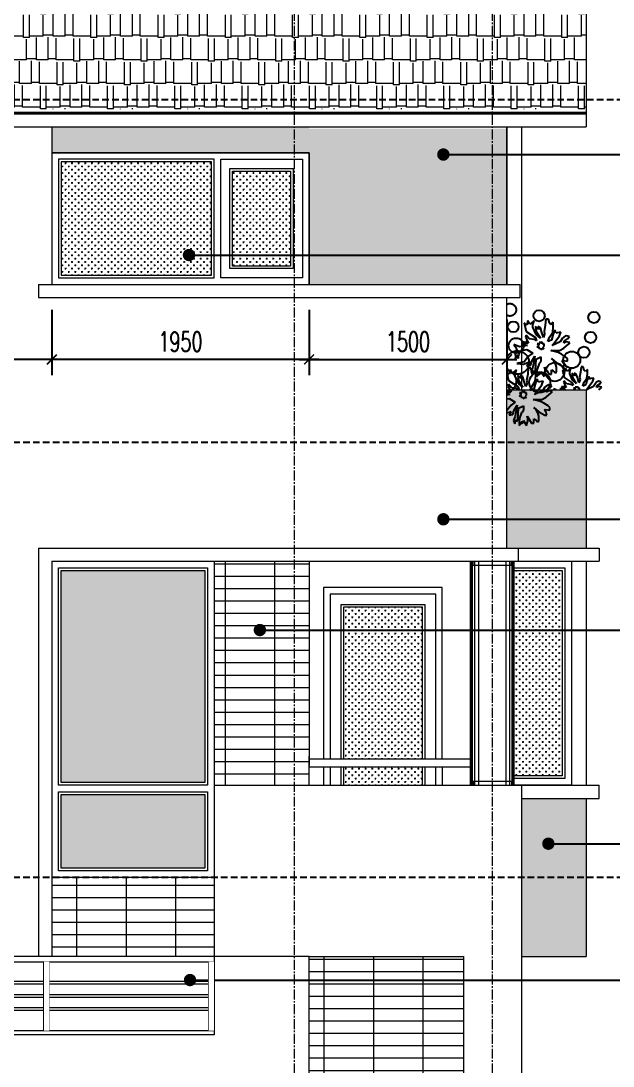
# Model space of a CAD drawing. Header units: millimetres. Extents: x -229618 to 2906, y -178063 to 96806.
# Drawn here: x -170140 to -165650, y -148936 to -141005 of the extents above; entities that cross this region are included whole.
import ezdxf
from ezdxf.xclip import XClip

# ---------------------------------------------------------------- set-up
doc = ezdxf.new("R2010")
doc.units = ezdxf.units.MM
doc.header["$LTSCALE"] = 200
doc.header["$MEASUREMENT"] = 0
doc.header["$XCLIPFRAME"] = 0
doc.set_wipeout_variables(frame=1)
doc.header["$PDMODE"] = 3
doc.header["$PDSIZE"] = 50
for name, pattern in [('CENTER', [2, 1.25, -0.25, 0.25, -0.25]), ('CENTER2', [1.125, 0.75, -0.125, 0.125, -0.125]), ('DASHED2', [0.375, 0.25, -0.125])]:
    doc.linetypes.add(name, pattern=pattern)
doc.layers.get('0').update_dxf_attribs({"color": 95, "linetype": 'CONTINUOUS'})
doc.layers.get('DEFPOINTS').update_dxf_attribs({"linetype": 'CONTINUOUS'})
for name, color, linetype in [('DIM', 251, 'CONTINUOUS'), ('NOITHAT', 99, 'CONTINUOUS'), ('TRUC', 251, 'CENTER'), ('VAT-LIEU', 251, 'CONTINUOUS')]:
    doc.layers.add(name, color=color, linetype=linetype)
for name, color, linetype, lineweight in [('hatch', 250, 'CONTINUOUS', 5), ('nho', 252, 'CONTINUOUS', 15), ('thay', 7, 'CONTINUOUS', 18), ('tim', 18, 'CENTER2', 9)]:
    doc.layers.add(name, color=color, linetype=linetype, lineweight=lineweight)
doc.styles.add('Scale', font='vnsimli.shx', dxfattribs={"width": 0.65, "bigfont": 'bigfont.shx'})
doc.dimstyles.new('Scale', dxfattribs={"dimscale": 75, "dimtxt": 2, "dimasz": 1, "dimexe": 1.6, "dimexo": 0, "dimgap": 0.8, "dimtad": 1, "dimdec": 0, "dimzin": 0, "dimdsep": 46, "dimtxsty": 'Scale', "dimblk": 'ARCHTICK', "dimcen": 0.1, "dimdle": 1, "dimclrd": 256, "dimclre": 256, "dimclrt": 3, "dimadec": 0, "dimazin": 0, "dimtfac": 1, "dimtdec": 0, "dimtix": 1, "dimtmove": 2, "dimatfit": 3, "dimldrblk": 'ARCHTICK', "dimfxl": 0, "dimtolj": 1, "dimtzin": 0, "dimarcsym": 0})
pattern_1 = [(180, (-343715.16, 0), (0, 93.75), []), (90, (-343715.16, 0), (375, 2e-14), [])]

# ---------------------------------------------------------------- blocks, each defined once
blk = doc.blocks.new('lohoa')
at = {"layer": 'NOITHAT'}
for p, q in [((-89.6, 460), (-82.6, 427.3)), ((-80.2, 450.7), (-89.6, 460)), ((-75.6, 469.4), (-80.2, 450.7)), ((-68.5, 455.4), (-75.6, 469.4)), ((-52.1, 467.1), (-68.5, 455.4)), ((-56.8, 453), (-52.1, 467.1)), ((-56.8, 443.6), (-56.8, 453)), ((-45.1, 415.6), (-56.8, 443.6)), ((-47.5, 446), (-45.1, 427.3)), ((-35.8, 434.3), (-47.5, 446)), ((-38.1, 446), (-35.8, 434.3)), ((-28.7, 441.3), (-38.1, 446)), ((-24.1, 427.3), (-28.7, 441.3)), ((-10, 450.7), (-14.7, 427.3)), ((-7.7, 474.1), (-10, 450.7)), ((1.7, 474.1), (-7.7, 474.1)), ((6.4, 460), (1.7, 474.1)), ((11.1, 453), (6.4, 460)), ((20.4, 462.4), (11.1, 453)), ((18.1, 424.9), (20.4, 443.6)), ((20.4, 443.6), (20.4, 462.4)), ((-82.6, 413.2), (-84.9, 406.2)), ((-84.9, 406.2), (-73.2, 382.8)), ((-82.6, 427.3), (-47.5, 403.9)), ((-70.9, 399.2), (-82.6, 413.2)), ((-52.1, 396.8), (-70.9, 399.2)), ((-42.8, 392.2), (-52.1, 396.8)), ((-47.5, 403.9), (-42.8, 392.2)), ((-45.1, 427.3), (-28.7, 401.5)), ((-28.7, 401.5), (-45.1, 415.6)), ((-17, 403.9), (-24.1, 427.3)), ((-12.3, 417.9), (-17, 403.9)), ((-14.7, 427.3), (-12.3, 417.9)), ((-0.6, 389.8), (6.4, 406.2)), ((6.4, 406.2), (18.1, 424.9)), ((18.1, 413.2), (13.4, 394.5)), ((22.8, 427.3), (18.1, 413.2)), ((27.4, 431.9), (22.8, 427.3)), ((29.8, 420.2), (27.4, 431.9)), ((34.5, 422.6), (29.8, 420.2)), ((29.8, 392.2), (43.8, 410.9)), ((48.5, 424.9), (34.5, 422.6)), ((43.8, 410.9), (48.5, 424.9)), ((55.5, 401.5), (46.2, 387.5)), ((60.2, 406.2), (55.5, 401.5)), ((69.6, 410.9), (60.2, 406.2)), ((62.6, 392.2), (74.3, 399.2)), ((81.3, 408.5), (69.6, 410.9)), ((74.3, 399.2), (81.3, 408.5)), ((-129.4, 378.1), (-117.7, 361.7)), ((-108.3, 368.7), (-129.4, 378.1)), ((-117.7, 361.7), (-124.7, 347.7)), ((-77.9, 373.4), (-108.3, 368.7)), ((-103.6, 354.7), (-80.2, 359.4)), ((-82.6, 380.4), (-101.3, 378.1)), ((-101.3, 378.1), (-77.9, 373.4)), ((-94.3, 387.5), (-82.6, 380.4)), ((-75.6, 380.4), (-94.3, 387.5)), ((-82.6, 392.2), (-75.6, 380.4)), ((-73.2, 382.8), (-82.6, 392.2)), ((-80.2, 359.4), (-56.8, 345.3)), ((-40.4, 380.4), (-33.4, 378.1)), ((-31.1, 380.4), (-40.4, 380.4)), ((-33.4, 378.1), (-40.4, 366.4)), ((-40.4, 366.4), (-35.8, 371.1)), ((-35.8, 371.1), (-33.4, 361.7)), ((-33.4, 385.1), (-31.1, 380.4)), ((-24.1, 385.1), (-33.4, 385.1)), ((-33.4, 361.7), (-31.1, 364.1)), ((-31.1, 364.1), (-24.1, 357)), ((-21.7, 387.5), (-24.1, 385.1)), ((-24.1, 357), (-21.7, 364.1)), ((-21.7, 380.4), (-21.7, 387.5)), ((-14.7, 380.4), (-21.7, 380.4)), ((-21.7, 364.1), (-14.7, 361.7)), ((-19.4, 366.4), (-14.7, 371.1)), ((-14.7, 361.7), (-19.4, 366.4)), ((-14.7, 371.1), (-14.7, 380.4)), ((13.4, 394.5), (-0.6, 389.8)), ((15.7, 373.4), (29.8, 392.2)), ((46.2, 387.5), (15.7, 373.4)), ((43.8, 354.7), (60.2, 364.1)), ((60.2, 382.8), (62.6, 392.2)), ((69.6, 387.5), (60.2, 382.8)), ((60.2, 364.1), (78.9, 380.4)), ((83.6, 385.1), (69.6, 387.5)), ((78.9, 380.4), (83.6, 385.1)), ((-124.7, 347.7), (-122.4, 324.3)), ((-122.4, 324.3), (-120, 338.3)), ((-120, 338.3), (-113, 324.3)), ((-113, 324.3), (-110.7, 338.3)), ((-110.7, 338.3), (-103.6, 354.7)), ((-73.2, 333.6), (-89.6, 312.6)), ((-56.8, 345.3), (-73.2, 333.6)), ((-61.5, 314.9), (-49.8, 333.6)), ((-49.8, 333.6), (-56.8, 291.5)), ((-47.5, 279.8), (-45.1, 321.9)), ((-45.1, 321.9), (-26.4, 331.3)), ((-26.4, 331.3), (-26.4, 317.2)), ((11.1, 354.7), (22.8, 354.7)), ((39.2, 347.7), (11.1, 354.7)), ((13.4, 324.3), (32.1, 307.9)), ((22.8, 317.2), (13.4, 324.3)), ((22.8, 354.7), (43.8, 354.7)), ((50.9, 340.7), (39.2, 347.7)), ((67.2, 331.3), (50.9, 340.7)), ((74.3, 324.3), (67.2, 331.3)), ((74.3, 314.9), (74.3, 324.3)), ((-356.9, 286.1), (-349.9, 253.3)), ((-347.6, 276.7), (-356.9, 286.1)), ((-342.9, 295.4), (-347.6, 276.7)), ((-335.9, 281.4), (-342.9, 295.4)), ((-319.5, 293.1), (-335.9, 281.4)), ((-324.2, 279), (-319.5, 293.1)), ((-324.2, 269.7), (-324.2, 279)), ((-275, 300.1), (-277.3, 276.7)), ((-265.6, 300.1), (-275, 300.1)), ((-261, 286.1), (-265.6, 300.1)), ((-256.3, 279), (-261, 286.1)), ((-246.9, 288.4), (-256.3, 279)), ((-246.9, 269.7), (-246.9, 288.4)), ((-142.3, 283.4), (-147, 264.7)), ((-135.3, 269.4), (-142.3, 283.4)), ((-118.9, 281.1), (-135.3, 269.4)), ((-123.6, 267), (-118.9, 281.1)), ((-89.6, 312.6), (-117.7, 305.5)), ((-117.7, 305.5), (-91.9, 303.2)), ((-91.9, 303.2), (-73.2, 310.2)), ((-73.2, 310.2), (-80.2, 296.2)), ((-80.2, 296.2), (-66.2, 298.5)), ((-74.4, 288.1), (-76.7, 264.7)), ((-65, 288.1), (-74.4, 288.1)), ((-66.2, 298.5), (-61.5, 314.9)), ((-60.3, 274.1), (-65, 288.1)), ((-56.8, 291.5), (-63.8, 275.1)), ((-59.2, 263.4), (-54.5, 279.8)), ((-54.5, 279.8), (-52.1, 270.4)), ((-52.1, 270.4), (-47.5, 279.8)), ((-40.4, 284.5), (-42.8, 270.4)), ((-33.4, 305.5), (-40.4, 284.5)), ((-28.7, 310.2), (-33.4, 305.5)), ((-26.4, 317.2), (-28.7, 310.2)), ((-12.3, 291.5), (-3, 277.4)), ((-10, 282.1), (-12.3, 291.5)), ((-10, 272.8), (-10, 282.1)), ((13.4, 282.1), (20.4, 277.4)), ((13.4, 268.1), (13.4, 282.1)), ((29.8, 300.9), (22.8, 317.2)), ((32.1, 291.5), (29.8, 300.9)), ((32.1, 307.9), (55.5, 296.2)), ((32.1, 272.8), (32.1, 291.5)), ((53.2, 314.9), (57.9, 317.2)), ((60.2, 305.5), (53.2, 314.9)), ((55, 280.9), (61.1, 252.6)), ((63.1, 272.8), (55, 280.9)), ((55.5, 296.2), (62.6, 296.2)), ((57.9, 317.2), (74.3, 314.9)), ((62.6, 296.2), (60.2, 305.5)), ((67.1, 289), (63.1, 272.8)), ((73.2, 276.9), (67.1, 289)), ((87.3, 287), (73.2, 276.9)), ((83.3, 274.8), (87.3, 287)), ((125.7, 293), (123.7, 272.8)), ((133.8, 293), (125.7, 293)), ((137.9, 280.9), (133.8, 293)), ((141.9, 274.8), (137.9, 280.9)), ((150, 282.9), (141.9, 274.8)), ((150, 266.8), (150, 282.9)), ((-349.9, 239.2), (-352.3, 232.2)), ((-349.9, 253.3), (-314.8, 229.9)), ((-338.2, 225.2), (-349.9, 239.2)), ((-312.5, 241.6), (-324.2, 269.7)), ((-314.8, 272), (-312.5, 253.3)), ((-303.1, 260.3), (-314.8, 272)), ((-312.5, 253.3), (-296.1, 227.5)), ((-296.1, 227.5), (-312.5, 241.6)), ((-305.4, 272), (-303.1, 260.3)), ((-296.1, 267.3), (-305.4, 272)), ((-291.4, 253.3), (-296.1, 267.3)), ((-284.4, 229.9), (-291.4, 253.3)), ((-279.7, 243.9), (-284.4, 229.9)), ((-277.3, 276.7), (-282, 253.3)), ((-282, 253.3), (-279.7, 243.9)), ((-261, 232.2), (-249.3, 250.9)), ((-249.3, 239.2), (-253.9, 220.5)), ((-249.3, 250.9), (-246.9, 269.7)), ((-244.6, 253.3), (-249.3, 239.2)), ((-239.9, 258), (-244.6, 253.3)), ((-237.5, 246.3), (-239.9, 258)), ((-232.9, 248.6), (-237.5, 246.3)), ((-218.8, 250.9), (-232.9, 248.6)), ((-223.5, 236.9), (-218.8, 250.9)), ((-156.3, 274.1), (-149.3, 241.3)), ((-147, 264.7), (-156.3, 274.1)), ((-149.3, 241.3), (-114.2, 217.9)), ((-123.6, 257.7), (-123.6, 267)), ((-111.8, 229.6), (-123.6, 257.7)), ((-114.2, 260), (-111.8, 241.3)), ((-102.5, 248.3), (-114.2, 260)), ((-111.8, 241.3), (-95.5, 215.5)), ((-104.8, 260), (-102.5, 248.3)), ((-95.5, 255.3), (-104.8, 260)), ((-90.8, 241.3), (-95.5, 255.3)), ((-83.8, 217.9), (-90.8, 241.3)), ((-76.7, 264.7), (-81.4, 241.3)), ((-81.4, 241.3), (-79.1, 231.9)), ((-63.8, 275.1), (-59.2, 263.4)), ((-55.7, 267), (-60.3, 274.1)), ((-60.3, 220.2), (-48.6, 239)), ((-46.3, 276.4), (-55.7, 267)), ((-48.6, 239), (-46.3, 257.7)), ((-44, 241.3), (-48.6, 227.2)), ((-46.3, 257.7), (-46.3, 276.4)), ((-39.3, 246), (-44, 241.3)), ((-42.8, 270.4), (-42.8, 256.4)), ((-42.8, 256.4), (-35.8, 265.7)), ((-36.9, 234.3), (-39.3, 246)), ((-35.8, 265.7), (-33.4, 261.1)), ((-33.4, 270.4), (-31.1, 263.4)), ((-33.4, 261.1), (-33.4, 270.4)), ((-18.2, 239), (-32.3, 236.6)), ((-31.1, 272.8), (-26.4, 265.7)), ((-31.1, 263.4), (-31.1, 272.8)), ((-26.4, 275.1), (-14.7, 256.4)), ((-26.4, 265.7), (-26.4, 275.1)), ((-22.9, 224.9), (-18.2, 239)), ((-14.7, 256.4), (-12.3, 265.7)), ((-12.3, 265.7), (-10, 272.8)), ((-3, 277.4), (4, 265.7)), ((4, 265.7), (13.4, 265.7)), ((13.4, 265.7), (13.4, 268.1)), ((20.4, 277.4), (27.4, 270.4)), ((27.4, 270.4), (32.1, 272.8)), ((61.1, 240.5), (59.1, 234.4)), ((61.1, 252.6), (91.4, 232.4)), ((71.2, 228.4), (61.1, 240.5)), ((83.3, 266.8), (83.3, 274.8)), ((93.4, 242.5), (83.3, 266.8)), ((91.4, 268.8), (93.4, 252.6)), ((101.5, 258.7), (91.4, 268.8)), ((93.4, 252.6), (107.6, 230.4)), ((107.6, 230.4), (93.4, 242.5)), ((99.5, 268.8), (101.5, 258.7)), ((107.6, 264.7), (99.5, 268.8)), ((111.6, 252.6), (107.6, 264.7)), ((117.7, 232.4), (111.6, 252.6)), ((121.7, 244.5), (117.7, 232.4)), ((123.7, 272.8), (119.7, 252.6)), ((119.7, 252.6), (121.7, 244.5)), ((137.9, 234.4), (148, 250.6)), ((148, 240.5), (143.9, 224.3)), ((148, 250.6), (150, 266.8)), ((152, 252.6), (148, 240.5)), ((156.1, 256.7), (152, 252.6)), ((158.1, 246.5), (156.1, 256.7)), ((162.1, 248.6), (158.1, 246.5)), ((158.1, 222.3), (170.2, 238.5)), ((174.2, 250.6), (162.1, 248.6)), ((170.2, 238.5), (174.2, 250.6)), ((192.4, 238.5), (184.3, 234.4)), ((202.5, 236.4), (192.4, 238.5)), ((-361.6, 213.5), (-349.9, 206.5)), ((-342.9, 206.5), (-361.6, 213.5)), ((-349.9, 206.5), (-356.3, 205.7)), ((-352.3, 232.2), (-340.5, 208.8)), ((-349.9, 218.2), (-342.9, 206.5)), ((-340.5, 208.8), (-349.9, 218.2)), ((-319.5, 222.8), (-338.2, 225.2)), ((-310.1, 218.2), (-319.5, 222.8)), ((-314.8, 229.9), (-310.1, 218.2)), ((-307.8, 206.5), (-305.4, 205.7)), ((-298.4, 206.5), (-307.8, 206.5)), ((-300.8, 211.1), (-298.4, 206.5)), ((-291.4, 211.1), (-300.8, 211.1)), ((-289, 213.5), (-291.4, 211.1)), ((-289, 206.5), (-289, 213.5)), ((-282, 206.5), (-289, 206.5)), ((-282, 205.7), (-282, 206.5)), ((-268, 215.8), (-261, 232.2)), ((-253.9, 220.5), (-268, 215.8)), ((-246.9, 205.7), (-237.5, 218.2)), ((-221.2, 213.5), (-238.1, 205.7)), ((-237.5, 218.2), (-223.5, 236.9)), ((-211.8, 227.5), (-221.2, 213.5)), ((-207.1, 232.2), (-211.8, 227.5)), ((-197.8, 236.9), (-207.1, 232.2)), ((-207.1, 208.8), (-204.8, 218.2)), ((-197.8, 213.5), (-207.1, 208.8)), ((-207.1, 190.1), (-188.4, 206.5)), ((-204.8, 218.2), (-193.1, 225.2)), ((-186, 234.6), (-197.8, 236.9)), ((-183.7, 211.1), (-197.8, 213.5)), ((-193.1, 225.2), (-186, 234.6)), ((-188.4, 206.5), (-183.7, 211.1)), ((-161, 201.5), (-149.3, 194.5)), ((-142.3, 194.5), (-161, 201.5)), ((-149.3, 227.2), (-151.6, 220.2)), ((-151.6, 220.2), (-139.9, 196.8)), ((-137.6, 213.2), (-149.3, 227.2)), ((-149.3, 206.2), (-142.3, 194.5)), ((-139.9, 196.8), (-149.3, 206.2)), ((-118.9, 210.9), (-137.6, 213.2)), ((-109.5, 206.2), (-118.9, 210.9)), ((-114.2, 217.9), (-109.5, 206.2)), ((-95.5, 215.5), (-111.8, 229.6)), ((-100.1, 199.2), (-97.8, 194.5)), ((-90.8, 199.2), (-100.1, 199.2)), ((-88.4, 201.5), (-90.8, 199.2)), ((-88.4, 194.5), (-88.4, 201.5)), ((-79.1, 231.9), (-83.8, 217.9)), ((-67.4, 203.8), (-60.3, 220.2)), ((-53.3, 208.5), (-67.4, 203.8)), ((-48.6, 227.2), (-53.3, 208.5)), ((-51, 187.5), (-36.9, 206.2)), ((-20.6, 201.5), (-51, 187.5)), ((-32.3, 236.6), (-36.9, 234.3)), ((-36.9, 206.2), (-22.9, 224.9)), ((-11.2, 215.5), (-20.6, 201.5)), ((-6.5, 220.2), (-11.2, 215.5)), ((2.9, 224.9), (-6.5, 220.2)), ((-6.5, 196.8), (-4.2, 206.2)), ((2.9, 201.5), (-6.5, 196.8)), ((-4.2, 206.2), (7.5, 213.2)), ((14.6, 222.6), (2.9, 224.9)), ((16.9, 199.2), (2.9, 201.5)), ((7.5, 213.2), (14.6, 222.6)), ((12.2, 194.5), (16.9, 199.2)), ((20.7, 210.2), (23.9, 205.7)), ((30.8, 205.7), (20.7, 210.2)), ((61.1, 212.2), (44.9, 210.2)), ((44.9, 210.2), (65.1, 206.1)), ((51, 218.3), (61.1, 212.2)), ((67.1, 212.2), (51, 218.3)), ((59.1, 234.4), (69.2, 214.2)), ((61.1, 222.3), (67.1, 212.2)), ((69.2, 214.2), (61.1, 222.3)), ((65.1, 206.1), (62.1, 205.7)), ((87.3, 226.3), (71.2, 228.4)), ((95.4, 222.3), (87.3, 226.3)), ((91.4, 232.4), (95.4, 222.3)), ((97.5, 212.2), (103.5, 210.2)), ((105.5, 212.2), (97.5, 212.2)), ((103.5, 210.2), (100.8, 205.7)), ((103.5, 216.2), (105.5, 212.2)), ((111.6, 216.2), (103.5, 216.2)), ((113.6, 218.3), (111.6, 216.2)), ((113.6, 212.2), (113.6, 218.3)), ((119.7, 212.2), (113.6, 212.2)), ((119.7, 205.7), (119.7, 212.2)), ((131.8, 220.3), (137.9, 234.4)), ((143.9, 224.3), (131.8, 220.3)), ((145.9, 206.1), (158.1, 222.3)), ((172.2, 218.3), (145.9, 206.1)), ((180.3, 230.4), (172.2, 218.3)), ((184.3, 234.4), (180.3, 230.4)), ((184.3, 214.2), (186.4, 222.3)), ((192.4, 218.3), (184.3, 214.2)), ((186.4, 222.3), (196.5, 228.4)), ((204.6, 216.2), (192.4, 218.3)), ((193, 205.7), (200.5, 212.2)), ((196.5, 228.4), (202.5, 236.4)), ((200.5, 212.2), (204.6, 216.2)), ((-196.1, 192.1), (-184.4, 175.7)), ((-175.1, 182.8), (-196.1, 192.1)), ((-184.4, 175.7), (-191.4, 161.7)), ((-191.4, 161.7), (-189.1, 138.3)), ((-177.4, 152.3), (-170.4, 168.7)), ((-144.6, 187.5), (-175.1, 182.8)), ((-170.4, 168.7), (-147, 173.4)), ((-149.3, 194.5), (-168, 192.1)), ((-168, 192.1), (-144.6, 187.5)), ((-147, 173.4), (-123.6, 159.4)), ((-123.6, 159.4), (-139.9, 147.7)), ((-107.2, 194.5), (-100.1, 192.1)), ((-97.8, 194.5), (-107.2, 194.5)), ((-100.1, 192.1), (-107.2, 180.4)), ((-107.2, 180.4), (-102.5, 185.1)), ((-102.5, 185.1), (-100.1, 175.7)), ((-100.1, 175.7), (-97.8, 178.1)), ((-97.8, 178.1), (-90.8, 171.1)), ((-90.8, 171.1), (-88.4, 178.1)), ((-81.4, 194.5), (-88.4, 194.5)), ((-88.4, 178.1), (-81.4, 175.7)), ((-86.1, 180.4), (-81.4, 185.1)), ((-81.4, 175.7), (-86.1, 180.4)), ((-81.4, 185.1), (-81.4, 194.5)), ((-55.7, 168.7), (-44, 168.7)), ((-27.6, 161.7), (-55.7, 168.7)), ((-44, 168.7), (-22.9, 168.7)), ((-15.9, 154.7), (-27.6, 161.7)), ((-22.9, 168.7), (-6.5, 178.1)), ((-6.5, 178.1), (12.2, 194.5)), ((-189.1, 138.3), (-186.8, 152.3)), ((-186.8, 152.3), (-179.7, 138.3)), ((-156.3, 126.6), (-184.4, 119.6)), ((-184.4, 119.6), (-158.7, 117.2)), ((-179.7, 138.3), (-177.4, 152.3)), ((-158.7, 117.2), (-139.9, 124.2)), ((-139.9, 147.7), (-156.3, 126.6)), ((-139.9, 124.2), (-147, 110.2)), ((-132.9, 112.5), (-128.2, 128.9)), ((-128.2, 128.9), (-116.5, 147.7)), ((-116.5, 147.7), (-123.6, 105.5)), ((-114.2, 93.8), (-111.8, 136)), ((-111.8, 136), (-93.1, 145.3)), ((-100.1, 119.6), (-107.2, 98.5)), ((-95.5, 124.2), (-100.1, 119.6)), ((-93.1, 131.3), (-95.5, 124.2)), ((-93.1, 145.3), (-93.1, 131.3)), ((-53.3, 138.3), (-34.6, 121.9)), ((-44, 131.3), (-53.3, 138.3)), ((-36.9, 114.9), (-44, 131.3)), ((-34.6, 121.9), (-11.2, 110.2)), ((0.5, 145.3), (-15.9, 154.7)), ((-13.5, 128.9), (-8.8, 131.3)), ((-6.5, 119.6), (-13.5, 128.9)), ((-8.8, 131.3), (7.5, 128.9)), ((-4.2, 110.2), (-6.5, 119.6)), ((7.5, 138.3), (0.5, 145.3)), ((7.5, 128.9), (7.5, 138.3)), ((-147, 110.2), (-132.9, 112.5)), ((-123.6, 105.5), (-130.6, 89.1)), ((-130.6, 89.1), (-125.9, 77.4)), ((-125.9, 77.4), (-121.2, 93.8)), ((-121.2, 93.8), (-118.9, 84.5)), ((-118.9, 84.5), (-114.2, 93.8)), ((-107.2, 98.5), (-109.5, 84.5)), ((-109.5, 84.5), (-109.5, 70.4)), ((-109.5, 70.4), (-102.5, 79.8)), ((-102.5, 79.8), (-100.1, 75.1)), ((-100.1, 84.5), (-97.8, 77.4)), ((-100.1, 75.1), (-100.1, 84.5)), ((-97.8, 86.8), (-93.1, 79.8)), ((-97.8, 77.4), (-97.8, 86.8)), ((-93.1, 89.1), (-81.4, 70.4)), ((-93.1, 79.8), (-93.1, 89.1)), ((-81.4, 70.4), (-79.1, 79.8)), ((-79.1, 105.5), (-69.7, 91.5)), ((-76.7, 96.2), (-79.1, 105.5)), ((-79.1, 79.8), (-76.7, 86.8)), ((-76.7, 86.8), (-76.7, 96.2)), ((-69.7, 91.5), (-62.7, 79.8)), ((-62.7, 79.8), (-53.3, 79.8)), ((-53.3, 96.2), (-46.3, 91.5)), ((-53.3, 82.1), (-53.3, 96.2)), ((-53.3, 79.8), (-53.3, 82.1)), ((-46.3, 91.5), (-39.3, 84.5)), ((-39.3, 84.5), (-34.6, 86.8)), ((-34.6, 105.5), (-36.9, 114.9)), ((-34.6, 86.8), (-34.6, 105.5)), ((-11.2, 110.2), (-4.2, 110.2))]:
    blk.add_line(p, q, dxfattribs=at)
for centre, radius in [((-144.1, 509.5), 23.7), ((-33.6, 486.8), 21.4), ((174.5, 480.5), 21.4), ((-131.4, 444.9), 20.5), ((-120.4, 373.9), 28.4), ((161.9, 404.9), 21.4), ((136.7, 348.2), 21.4), ((-205.6, 293.5), 26.8), ((-115.7, 309.3), 44.2), ((90.4, 319.7), 32.1), ((-163, 238.3), 42.6), ((26.3, 273.4), 35.6), ((-30.7, 234.3), 39.8)]:
    blk.add_circle(centre, radius, dxfattribs=at)
blk = doc.blocks.new('_ArchTick')
at = {"color": 0, "linetype": 'ByBlock', "const_width": 0.15}
blk.add_lwpolyline([(-0.5, -0.5), (0.5, 0.5)], dxfattribs=at)
blk = doc.blocks.new('*D2428')
at = {"layer": 'DEFPOINTS', "color": 0}
for p in [(-169905.3, -143197), (-167955.3, -143197), (-169905.3, -143574)]:
    blk.add_point(p, dxfattribs=at)
at = {"layer": 'DIM', "lineweight": -2}
for p, q in [((-169905.3, -143197), (-169905.3, -143694)), ((-167955.3, -143197), (-167955.3, -143694)), ((-167880.3, -143574), (-169980.3, -143574))]:
    blk.add_line(p, q, dxfattribs=at)
at = {"layer": 'DIM', "lineweight": -2, "xscale": 75, "yscale": 75, "zscale": 75, "rotation": 180}
blk.add_blockref('_ArchTick', (-169905.3, -143574), dxfattribs=at)
at = {"layer": 'DIM', "lineweight": -2, "xscale": 75, "yscale": 75, "zscale": 75}
blk.add_blockref('_ArchTick', (-167955.3, -143574), dxfattribs=at)
at = {"layer": 'DIM', "color": 3, "insert": (-168930.3, -143439), "char_height": 150, "attachment_point": 5, "style": 'Scale'}
blk.add_mtext('\\A1;1950', dxfattribs=at)
blk = doc.blocks.new('*D2429')
at = {"layer": 'DEFPOINTS', "color": 0}
for p in [(-171855.3, -143175), (-169905.3, -143197), (-171855.3, -143574)]:
    blk.add_point(p, dxfattribs=at)
at = {"layer": 'DIM', "lineweight": -2}
for p, q in [((-171855.3, -143175), (-171855.3, -143694)), ((-169905.3, -143197), (-169905.3, -143694)), ((-169830.3, -143574), (-171930.3, -143574))]:
    blk.add_line(p, q, dxfattribs=at)
at = {"layer": 'DIM', "lineweight": -2, "xscale": 75, "yscale": 75, "zscale": 75, "rotation": 180}
blk.add_blockref('_ArchTick', (-171855.3, -143574), dxfattribs=at)
at = {"layer": 'DIM', "lineweight": -2, "xscale": 75, "yscale": 75, "zscale": 75}
blk.add_blockref('_ArchTick', (-169905.3, -143574), dxfattribs=at)
at = {"layer": 'DIM', "color": 3, "insert": (-170880.3, -143439), "char_height": 150, "attachment_point": 5, "style": 'Scale'}
blk.add_mtext('\\A1;1950', dxfattribs=at)
blk = doc.blocks.new('*D2430')
at = {"layer": 'DEFPOINTS', "color": 0}
for p in [(-167955.3, -143197), (-166455.3, -143270.5), (-166455.3, -143574)]:
    blk.add_point(p, dxfattribs=at)
at = {"layer": 'DIM', "lineweight": -2}
for p, q in [((-167955.3, -143197), (-167955.3, -143694)), ((-166455.3, -143270.5), (-166455.3, -143694)), ((-168030.3, -143574), (-166380.3, -143574))]:
    blk.add_line(p, q, dxfattribs=at)
at = {"layer": 'DIM', "lineweight": -2, "xscale": 75, "yscale": 75, "zscale": 75, "rotation": 180}
blk.add_blockref('_ArchTick', (-167955.3, -143574), dxfattribs=at)
at = {"layer": 'DIM', "lineweight": -2, "xscale": 75, "yscale": 75, "zscale": 75}
blk.add_blockref('_ArchTick', (-166455.3, -143574), dxfattribs=at)
at = {"layer": 'DIM', "color": 3, "insert": (-167205.3, -143439), "char_height": 150, "attachment_point": 5, "style": 'Scale'}
blk.add_mtext('\\A1;1500', dxfattribs=at)

msp = doc.modelspace()

# ---------------------------------------------------------------- hatches: boundary and pattern name
at = {"layer": 'hatch', "linetype": 'Continuous'}
h = msp.add_hatch(dxfattribs=at)
h.set_pattern_fill('AR-RSHKE', color=256, scale=15, style=0)
h.set_pattern_definition([(180, (-343715.16, 0), (-382.5, 180), [90, -75, 105, -45, 135, -60]), (180, (-343805.16, 7.5), (-382.5, 180), [75, -285, 60, -90]), (180, (-343985.16, -11.25), (-382.5, 180), [45, -465]), (90, (-343715.16, 0), (127.5, 180), [172.5, -547.5]), (90, (-343805.16, 0), (127.5, 180), [168.75, -551.25]), (90, (-343880.16, 0), (127.5, 180), [157.5, -562.5]), (90, (-343985.16, -11.25), (127.5, 180), [172.5, -547.5]), (90, (-344030.16, -11.25), (127.5, 180), [172.5, -547.5]), (90, (-344165.16, 0), (127.5, 180), [165, -555])])
h.paths.add_polyline_path([(-174235.4, -139779.9), (-174105.5, -139704.9), (-172225.1, -139704.9), (-172138.5, -139754.9), (-171705.5, -139754.9), (-171705.5, -139704.9), (-165855.3, -139704.9), (-165855.3, -141604.9), (-171074.4, -141604.9)])
h.paths.add_polyline_path([(-171074.4, -141604.9), (-165855.3, -141604.9), (-165855.3, -141673.6), (-170955.3, -141673.6)])
h = msp.add_hatch(dxfattribs=at)
h.set_pattern_fill('AR-CONC,_O', color=256, scale=15)
h.set_pattern_definition([(130, (-140653.93, -169465.87), (-107.58903, -9.41282), [11.25, -123.75]), (185, (-140653.93, -169465.87), (20.8127, 112.82882), [9, -99]), (79.5486, (-140662.89, -169466.66), (-86.7764, 103.41593), [9.56103, -105.17132]), (133.8158, (-140653.93, -169435.87), (-160.08616, -24.82785), [16.875, -185.625]), (83.3644, (-140667.27, -169437.94), (-140.1994, 146.1177), [14.34154, -157.75695]), (188.8158, (-140653.93, -169435.87), (-140.1993, 146.1178), [13.5, -148.5]), (159, (-140668.93, -169443.37), (-89.53606, -60.39283), [11.25, -123.75]), (214, (-140668.93, -169443.37), (-36.4973, 108.7725), [9, -99]), (108.5486, (-140676.39, -169448.41), (-126.0334, 48.37957), [9.56103, -105.17132]), (142.5, (-140653.926, -169465.873), (-1.82398, 49.934078), [0, -97.8, 0, -100.5, 0, -99.375]), (172.5, (-140653.926, -169465.873), (-39.46043, 59.16176), [0, -57.3, 0, -95.55, 0, -37.875]), (212.5, (-140620.476, -169465.873), (-80.073365, -3.38323), [0, -37.5, 0, -117, 0, -155.25]), (222.5, (-140605.476, -169465.87), (-87.47793, 15.01575), [0, -48.75, 0, -77.7, 0, -110.25])])
h.paths.add_polyline_path([(-169905.3, -141809.7), (-167955.3, -141809.7), (-167955.3, -142004.9), (-169905.3, -142004.9)])
h.paths.add_polyline_path([(-167955.3, -141823.6), (-166455.3, -141823.6), (-166455.3, -142004.9), (-167955.3, -142004.9)])
h.paths.add_polyline_path([(-167955.3, -142004.9), (-166455.3, -142004.9), (-166455.3, -143004.9), (-167955.3, -143004.9)])
h = msp.add_hatch(dxfattribs=at)
h.set_pattern_fill('CROSS', color=256, scale=100, style=0)
h.set_pattern_definition([(180, (-168095.332, -142934.865), (-25, 25), [12.5, -37.5]), (90, (-168101.582, -142941.115), (25, 25), [12.5, -37.5])])
h.paths.add_polyline_path([(-168095.3, -142864.9), (-168535.3, -142864.9), (-168535.3, -142144.9), (-168095.3, -142144.9)])
h.paths.add_polyline_path([(-168695.3, -142074.9), (-169835.3, -142074.9), (-169835.3, -142934.9), (-168695.3, -142934.9)])
at = {"layer": 'hatch'}
h = msp.add_hatch(dxfattribs=at)
h.set_pattern_fill('AR-CONC', color=256, scale=15, style=0)
h.set_pattern_definition([(130, (-343715.164, 0), (-107.589027, -9.41282), [11.25, -123.75]), (185, (-343715.16, 0), (20.8127, 112.82882), [9, -99]), (79.5486, (-343724.13, -0.78), (-86.776407, 103.41593), [9.56103, -105.171317]), (133.8158, (-343715.16, 30), (-160.08616, -24.82785), [16.875, -185.625]), (83.3644, (-343728.5, 27.93), (-140.19941, 146.11768), [14.34154, -157.75695]), (188.8158, (-343715.16, 30), (-140.19929, 146.11779), [13.5, -148.5]), (159, (-343730.164, 22.5), (-89.536058, -60.392834), [11.25, -123.75]), (214, (-343730.16, 22.5), (-36.4973, 108.772507), [9, -99]), (108.5486, (-343737.63, 17.47), (-126.033394, 48.379575), [9.56103, -105.171317]), (142.5, (-343715.164, 0), (-1.823978, 49.934078), [0, -97.8, 0, -100.5, 0, -99.375]), (172.5, (-343715.164, 0), (-39.46043, 59.161757), [0, -57.3, 0, -95.55, 0, -37.875]), (212.5, (-343681.714, 0), (-80.0733654, -3.383231), [0, -37.5, 0, -117, 0, -155.25]), (222.5, (-343666.714, 0), (-87.477925, 15.015747), [0, -48.75, 0, -77.7, 0, -110.25])])
h.paths.add_polyline_path([(-166455.3, -143804.9), (-165855.3, -143804.9), (-165855.3, -145004.9), (-166455.3, -145004.9)])
h.paths.add_polyline_path([(-166345.3, -146904.9), (-165855.3, -146904.9), (-165855.3, -148104.9), (-166345.3, -148104.9)])
h = msp.add_hatch(dxfattribs=at)
h.set_pattern_fill('GRATE', color=256, scale=3000, style=0)
h.set_pattern_definition(pattern_1)
h.paths.add_polyline_path([(-169905.3, -147504.9), (-168675.3, -147504.9), (-168675.3, -147894.9), (-168675.3, -148104.9), (-169905.3, -148104.9)])
h.paths.add_polyline_path([(-168675.3, -145104.9), (-167955.3, -145104.9), (-167955.3, -146654.9), (-167955.3, -146804.9), (-168675.3, -146804.9)])
at = {"layer": 'hatch', "linetype": 'Continuous'}
h = msp.add_hatch(dxfattribs=at)
h.set_pattern_fill('CROSS', color=256, scale=100, style=0)
h.set_pattern_definition([(180, (-77661.832, -147652.571), (-25, 25), [12.5, -37.5]), (90, (-77668.082, -147658.821), (25, 25), [12.5, -37.5])])
h.paths.add_polyline_path([(-169835.3, -145174.9), (-168745.3, -145174.9), (-168745.3, -146784.9), (-169835.3, -146784.9)])
h.paths.add_polyline_path([(-169835.3, -147434.9), (-169835.3, -146874.9), (-168745.3, -146874.9), (-168745.3, -147434.9)])
h = msp.add_hatch(dxfattribs=at)
h.set_pattern_fill('CROSS', color=256, scale=100, style=0)
h.set_pattern_definition([(180, (-74951.832, -146952.571), (-25, 25), [12.5, -37.5]), (90, (-74958.082, -146958.821), (25, 25), [12.5, -37.5])])
h.paths.add_polyline_path([(-166400.3, -146734.9), (-166400.3, -145174.9), (-166035.3, -145174.9), (-166035.3, -146734.9)])
h = msp.add_hatch(dxfattribs=at)
h.set_pattern_fill('CROSS', color=256, scale=100, style=0)
h.set_pattern_definition([(180, (-167095.332, -146804.865), (-25, 25), [12.5, -37.5]), (90, (-167101.582, -146811.115), (25, 25), [12.5, -37.5])])
h.paths.add_polyline_path([(-167695.3, -145454.9), (-167095.3, -145454.9), (-167095.3, -146604.9), (-167695.3, -146604.9)])
h.paths.add_polyline_path([(-167695.3, -146664.9), (-167095.3, -146664.9), (-167095.3, -146804.9), (-167695.3, -146804.9)])
at = {"layer": 'hatch'}
h = msp.add_hatch(dxfattribs=at)
h.set_pattern_fill('GRATE', color=256, scale=3000, style=0)
h.set_pattern_definition(pattern_1)
h.paths.add_polyline_path([(-167955.3, -148104.9), (-166785.3, -148104.9), (-166785.3, -150804.9), (-167955.3, -150804.9)])

# ---------------------------------------------------------------- linework, layer by layer
at = {"layer": 'hatch', "linetype": 'Continuous'}
for p, q in [((-166725.3, -146804.9), (-166725.3, -145104.9)), ((-166716.2, -146804.9), (-166716.2, -145104.9)), ((-166698, -146804.9), (-166698, -145104.9)), ((-166669.4, -146804.9), (-166669.4, -145104.9)), ((-166461.3, -146804.9), (-166461.3, -145104.9)), ((-166432.7, -146804.9), (-166432.7, -145104.9)), ((-166414.5, -146804.9), (-166414.5, -145104.9)), ((-166405.3, -146804.9), (-166405.3, -145104.9))]:
    msp.add_line(p, q, dxfattribs=at)
for points in [[(-168695.3, -142074.9), (-169835.3, -142074.9), (-169835.3, -142934.9), (-168695.3, -142934.9)], [(-168095.3, -142864.9), (-168535.3, -142864.9), (-168535.3, -142144.9), (-168095.3, -142144.9)], [(-169835.3, -145174.9), (-168745.3, -145174.9), (-168745.3, -146784.9), (-169835.3, -146784.9)], [(-169835.3, -146874.9), (-168745.3, -146874.9), (-168745.3, -147434.9), (-169835.3, -147434.9)]]:
    msp.add_lwpolyline(points, close=True, dxfattribs=at)
for points in [[(-166400.3, -145174.9), (-166035.3, -145174.9), (-166035.3, -146734.9), (-166400.3, -146734.9)], [(-167095.3, -146604.9), (-167095.3, -145454.9), (-167695.3, -145454.9), (-167695.3, -146604.9)], [(-167695.3, -146664.9), (-167695.3, -146804.9)], [(-167095.3, -146804.9), (-167095.3, -146664.9)]]:
    msp.add_lwpolyline(points, dxfattribs=at)
at = {"layer": 'nho', "linetype": 'Continuous'}
for p, q in [((-169965.3, -148668), (-169965.3, -148144.9)), ((-169925.3, -148668), (-169925.3, -148144.9)), ((-168715.3, -148668), (-168715.3, -148144.9)), ((-168675.3, -148294.9), (-171855.3, -148294.9)), ((-168675.3, -148314.9), (-171855.3, -148314.9)), ((-168675.3, -148394.9), (-171855.3, -148394.9)), ((-168675.3, -148414.9), (-171855.3, -148414.9)), ((-168675.3, -148494.9), (-171855.3, -148494.9)), ((-168675.3, -148514.9), (-171855.3, -148514.9))]:
    msp.add_line(p, q, dxfattribs=at)
for points in [[(-167955.3, -142004.9), (-169905.3, -142004.9), (-169905.3, -143004.9), (-167955.3, -143004.9)], [(-168675.3, -142054.9), (-169855.3, -142054.9), (-169855.3, -142954.9), (-168675.3, -142954.9)], [(-168005.3, -142954.9), (-168625.3, -142954.9), (-168625.3, -142054.9), (-168005.3, -142054.9)], [(-168075.3, -142884.9), (-168555.3, -142884.9), (-168555.3, -142124.9), (-168075.3, -142124.9)], [(-169855.3, -145154.9), (-168725.3, -145154.9), (-168725.3, -146804.9), (-169855.3, -146804.9)], [(-169855.3, -146854.9), (-168725.3, -146854.9), (-168725.3, -147454.9), (-169855.3, -147454.9)]]:
    msp.add_lwpolyline(points, close=True, dxfattribs=at)
for points in [[(-166455.3, -145104.9), (-165965.3, -145104.9), (-165965.3, -146804.9), (-166400.3, -146804.9)], [(-166400.3, -145154.9), (-166015.3, -145154.9), (-166015.3, -146754.9), (-166400.3, -146754.9)], [(-166995.3, -146604.9), (-166995.3, -145354.9), (-167795.3, -145354.9), (-167795.3, -146604.9)], [(-166995.3, -146604.9), (-166995.3, -145354.9), (-167795.3, -145354.9), (-167795.3, -146604.9)], [(-167075.3, -146604.9), (-167075.3, -145434.9), (-167715.3, -145434.9), (-167715.3, -146604.9)], [(-167795.3, -146664.9), (-167795.3, -146804.9)], [(-167795.3, -146664.9), (-167795.3, -146804.9)], [(-167715.3, -146664.9), (-167715.3, -146804.9)], [(-167075.3, -146804.9), (-167075.3, -146664.9)], [(-166995.3, -146804.9), (-166995.3, -146664.9)], [(-166995.3, -146804.9), (-166995.3, -146664.9)]]:
    msp.add_lwpolyline(points, dxfattribs=at)
at = {"layer": 'thay', "linetype": 'Continuous'}
for p, q in [((-165855.3, -139704.9), (-165855.3, -141809.7)), ((-170914.5, -141697.2), (-165855.3, -141697.2)), ((-170979.4, -141809.7), (-165855.3, -141809.7)), ((-169905.3, -141809.7), (-169905.3, -143004.9)), ((-166455.3, -143004.9), (-166455.3, -141809.7)), ((-166455.3, -141809.7), (-166455.3, -143004.9)), ((-166345.3, -141809.7), (-166345.3, -143804.9)), ((-169905.3, -142004.9), (-167955.3, -142004.9)), ((-167955.3, -142004.9), (-167955.3, -143004.9)), ((-170005.3, -143004.9), (-166355.3, -143004.9)), ((-170005.3, -143004.9), (-170005.3, -143104.9)), ((-166355.3, -143104.9), (-166355.3, -143004.9)), ((-170005.3, -143104.9), (-166355.3, -143104.9)), ((-166455.3, -145004.9), (-166455.3, -143104.9)), ((-166455.3, -143804.9), (-165855.3, -143804.9)), ((-165855.3, -143804.9), (-165855.3, -145004.9)), ((-170005.3, -145004.9), (-165755.3, -145004.9)), ((-170005.3, -145004.9), (-170005.3, -148104.9)), ((-166370.3, -145004.9), (-166370.3, -145104.9)), ((-165755.3, -145004.9), (-165755.3, -145104.9)), ((-169905.3, -145104.9), (-166455.3, -145104.9)), ((-169905.3, -145104.9), (-169905.3, -148104.9)), ((-168675.3, -145104.9), (-168675.3, -147894.9)), ((-167955.3, -145104.9), (-167955.3, -146654.9)), ((-166730.3, -146804.9), (-166730.3, -145104.9)), ((-166710.3, -145134.9), (-166710.3, -145104.9)), ((-166455.3, -145104.9), (-165755.3, -145104.9)), ((-166420.3, -145134.9), (-166420.3, -145104.9)), ((-166400.3, -146804.9), (-166400.3, -145104.9)), ((-165965.3, -145104.9), (-165965.3, -146804.9)), ((-165855.3, -145104.9), (-165855.3, -146804.9)), ((-167955.3, -146804.9), (-167955.3, -146584.9)), ((-167955.3, -146604.9), (-166730.3, -146604.9)), ((-167955.3, -146664.9), (-166730.3, -146664.9)), ((-167845.3, -146664.9), (-167845.3, -146804.9)), ((-166945.3, -146664.9), (-166945.3, -146804.9)), ((-168675.3, -146804.9), (-165755.3, -146804.9)), ((-166710.3, -146774.9), (-166710.3, -146804.9)), ((-166420.3, -146774.9), (-166420.3, -146804.9)), ((-166345.3, -146804.9), (-166345.3, -151554.9)), ((-165755.3, -146904.9), (-165755.3, -146804.9)), ((-166345.3, -146904.9), (-165755.3, -146904.9)), ((-165855.3, -146904.9), (-165855.3, -148104.9)), ((-168675.3, -147504.9), (-169905.3, -147504.9)), ((-168675.3, -147766.5), (-168675.3, -148698)), ((-167955.3, -148104.9), (-166785.3, -148104.9)), ((-167955.3, -151554.9), (-167955.3, -148104.9)), ((-166785.3, -148104.9), (-166785.3, -151554.9)), ((-166345.3, -148104.9), (-165855.3, -148104.9)), ((-168675.3, -148668), (-171855.3, -148668)), ((-168675.3, -148698), (-171855.3, -148698))]:
    msp.add_line(p, q, dxfattribs=at)
at = {"layer": 'thay'}
for p, q in [((-166730.3, -145134.9), (-166400.3, -145134.9)), ((-166730.3, -146774.9), (-166400.3, -146774.9))]:
    msp.add_line(p, q, dxfattribs=at)
at = {"layer": 'thay', "linetype": 'Continuous'}
for points in [[(-166945.3, -146604.9), (-166945.3, -145304.9), (-167845.3, -145304.9), (-167845.3, -146604.9)], [(-167955.3, -148104.9), (-171855.3, -148104.9)], [(-168675.3, -148104.9), (-171855.3, -148104.9)], [(-171855.3, -148144.9), (-168675.3, -148144.9)]]:
    msp.add_lwpolyline(points, dxfattribs=at)
at = {"layer": 'tim', "ltscale": 0.5}
for p, q in [((-168065.3, -153492.5), (-168065.3, -139012)), ((-166565.3, -153492.5), (-166565.3, -139012))]:
    msp.add_line(p, q, dxfattribs=at)
at = {"layer": 'TRUC', "linetype": 'DASHED2'}
for p, q in [((-158448, -141604.9), (-185224.6, -141604.9)), ((-158448, -144204.9), (-185224.6, -144204.9)), ((-158448, -147504.9), (-185224.6, -147504.9))]:
    msp.add_line(p, q, dxfattribs=at)
at = {"layer": 'VAT-LIEU', "linetype": 'Continuous'}
msp.add_lwpolyline([(-178975.3, -142401), (-174365.3, -139739.4), (-170955.3, -141708.2), (-165855.3, -141708.2)], dxfattribs=at)

# ---------------------------------------------------------------- block references
ref = msp.add_blockref('lohoa', (-166144.5, -144216.2), dxfattribs=dict(xscale=2, yscale=2, zscale=2))
XClip(ref).set_block_clipping_path([(-155.3961060981, -80.5225429666), (751.0306858838, 764.2913846994)])

# ---------------------------------------------------------------- dimensions: what is measured, and where the dimension line sits
at = {"layer": 'DIM'}
for base, p1, p2, picture, middle in [((-171855.3, -143574), (-169905.3, -143197), (-171855.3, -143175), '*D2429', (-170880.3, -143439)), ((-169905.3, -143574), (-167955.3, -143197), (-169905.3, -143197), '*D2428', (-168930.3, -143439)), ((-166455.3, -143574), (-167955.3, -143197), (-166455.3, -143270.5), '*D2430', (-167205.3, -143439))]:
    dim = msp.add_linear_dim(base=base, p1=p1, p2=p2, angle=180, dimstyle='Scale', dxfattribs=at)
    dim.commit()
    dim.dimension.update_dxf_attribs({"geometry": picture, "text_midpoint": middle})

# ---------------------------------------------------------------- leaders
at = {"layer": 'DIM', "linetype": 'Continuous', "ltscale": 8}
for points in [[(-166937.2, -142019.2), (-163608.9, -142019.2)], [(-168865.7, -142781.6), (-163608.9, -142781.6)], [(-166937.2, -144786.9), (-163608.9, -144786.9)], [(-168328.2, -145627.4), (-163624.7, -145627.4)], [(-166141.1, -147248.7), (-163608.9, -147248.7)], [(-168857.7, -148283.4), (-163608.9, -148283.4)]]:
    msp.add_leader(points, dimstyle='Scale', override={"dimasz": 5, "dimldrblk": 'DotSmall'}, dxfattribs=at)

# ---------------------------------------------------------------- next in the draw order: wipeouts: each hides what was drawn before it
for points in [[(-169925.3, -148144.9), (-169965.3, -148144.9), (-169965.3, -148668), (-169925.3, -148668)], [(-168675.3, -148144.9), (-168715.3, -148144.9), (-168715.3, -148668), (-168675.3, -148668)]]:
    msp.add_wipeout(points).dxf.layer = 'nho'

doc.saveas('drawing.dxf')
